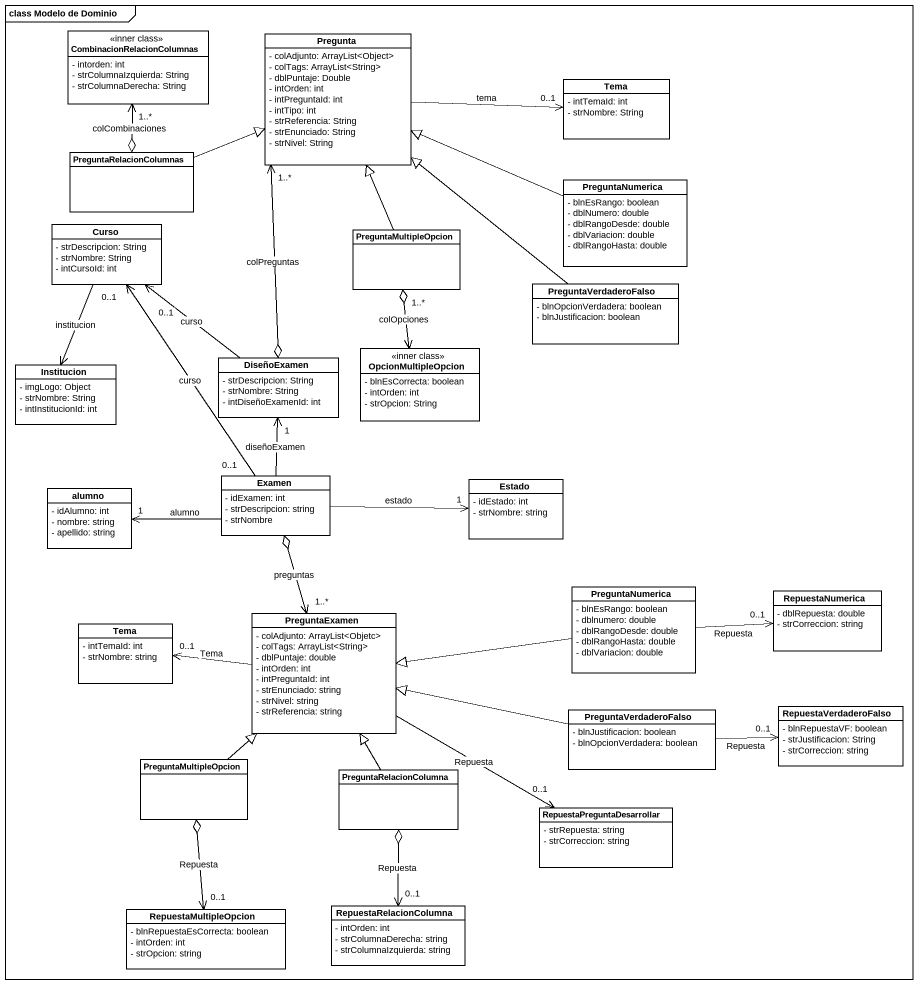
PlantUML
@startuml
mainframe class Modelo de Dominio
hide circle
hide empty members
skinparam classAttributeIconSize 0
class CombinacionRelacionColumnas <<inner class>> {
  - intorden: int
  - strColumnaIzquierda: String
  - strColumnaDerecha: String
}
class Pregunta {
  - colAdjunto: ArrayList<Object>
  - colTags: ArrayList<String>
  - dblPuntaje: Double
  - intOrden: int
  - intPreguntaId: int
  - intTipo: int
  - strReferencia: String
  - strEnunciado: String
  - strNivel: String
}
class Tema {
  - intTemaId: int
  - strNombre: String
}
class PreguntaRelacionColumnas
class PreguntaNumerica {
  - blnEsRango: boolean
  - dblNumero: double
  - dblRangoDesde: double
  - dblVariacion: double
  - dblRangoHasta: double
}
class Curso {
  - strDescripcion: String
  - strNombre: String
  - intCursoId: int
}
class PreguntaMultipleOpcion
class PreguntaVerdaderoFalso {
  - blnOpcionVerdadera: boolean
  - blnJustificacion: boolean
}
class OpcionMultipleOpcion <<inner class>> {
  - blnEsCorrecta: boolean
  - intOrden: int
  - strOpcion: String
}
class Institucion {
  - imgLogo: Object
  - strNombre: String
  - intInstitucionId: int
}
class DiseñoExamen {
  - strDescripcion: String
  - strNombre: String
  - intDiseñoExamenId: int
}
class alumno {
  - idAlumno: int
  - nombre: string
  - apellido: string
}
class Examen {
  - idExamen: int
  - strDescripcion: string
  - strNombre
}
class Estado {
  - idEstado: int
  - strNombre: string
}
class "PreguntaNumerica" as PreguntaNumerica_2 {
  - blnEsRango: boolean
  - dblnumero: double
  - dblRangoDesde: double
  - dblRangoHasta: double
  - dblVariacion: double
}
class "Tema" as Tema_2 {
  - intTemaId: int
  - strNombre: string
}
class PreguntaExamen {
  - colAdjunto: ArrayList<Objetc>
  - colTags: ArrayList<String>
  - dblPuntaje: double
  - intOrden: int
  - intPreguntaId: int
  - strEnunciado: string
  - strNivel: string
  - strReferencia: string
}
class RepuestaNumerica {
  - dblRepuesta: double
  - strCorreccion: string
}
class "PreguntaVerdaderoFalso" as PreguntaVerdaderoFalso_2 {
  - blnJustificacion: boolean
  - blnOpcionVerdadera: boolean
}
class RepuestaVerdaderoFalso {
  - blnRepuestaVF: boolean
  - strJustificacion: String
  - strCorreccion: string
}
class "PreguntaMultipleOpcion" as PreguntaMultipleOpcion_2
class PreguntaRelacionColumna
class RepuestaPreguntaDesarrollar {
  - strRepuesta: string
  - strCorreccion: string
}
class RepuestaMultipleOpcion {
  - blnRepuestaEsCorrecta: boolean
  - intOrden: int
  - strOpcion: string
}
class RepuestaRelacionColumna {
  - intOrden: int
  - strColumnaDerecha: string
  - strColumnaIzquierda: string
}
CombinacionRelacionColumnas "1..*" <--o PreguntaRelacionColumnas : colCombinaciones
Pregunta -right-> "0..1" Tema : tema
Pregunta "1..*" <--o DiseñoExamen : colPreguntas
PreguntaRelacionColumnas -right-|> Pregunta
PreguntaNumerica -left-|> Pregunta
Curso "0..1" --> Institucion : institucion
PreguntaMultipleOpcion -up-|> Pregunta
PreguntaVerdaderoFalso -up-|> Pregunta
OpcionMultipleOpcion <-up-o "1..*" PreguntaMultipleOpcion : colOpciones
DiseñoExamen -up-> "0..1" Curso : curso
Examen "0..1" -up-> Curso : curso
Examen -up-> "1" DiseñoExamen : diseñoExamen
Examen -left-> "1" alumno : alumno
Examen -right-> "1" Estado : estado
PreguntaNumerica_2 -left-|> PreguntaExamen
PreguntaNumerica_2 -right-> "0..1" RepuestaNumerica : Repuesta
PreguntaExamen "1..*" <-up-o Examen : preguntas
PreguntaExamen -left-> "0..1" Tema_2 : Tema
PreguntaExamen -right-> "0..1" RepuestaPreguntaDesarrollar : Repuesta
PreguntaVerdaderoFalso_2 -left-|> PreguntaExamen
PreguntaVerdaderoFalso_2 -right-> "0..1" RepuestaVerdaderoFalso : Repuesta
PreguntaMultipleOpcion_2 -up-|> PreguntaExamen
PreguntaRelacionColumna -up-|> PreguntaExamen
RepuestaMultipleOpcion "0..1" <-up-o PreguntaMultipleOpcion_2 : Repuesta
RepuestaRelacionColumna "0..1" <-up-o PreguntaRelacionColumna : Repuesta
@enduml
